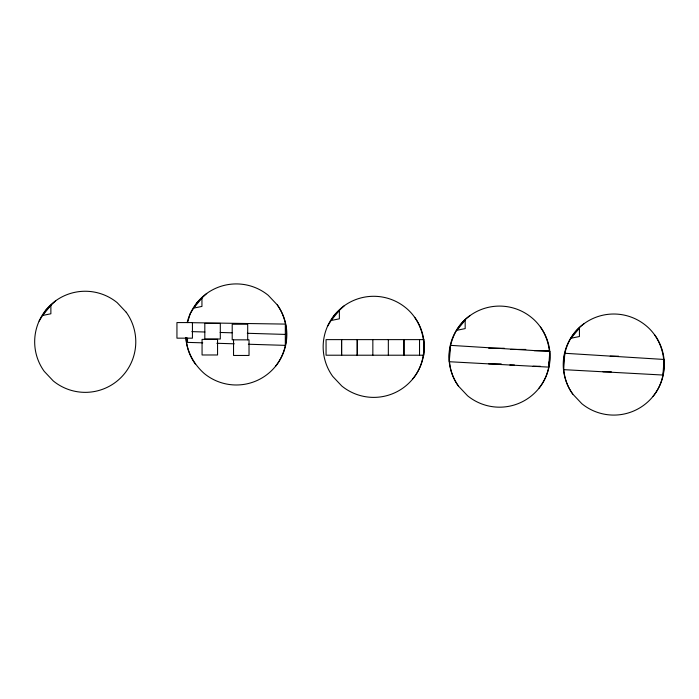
<?xml version="1.0" encoding="UTF-8"?>
<svg xmlns="http://www.w3.org/2000/svg" width="699" height="699" viewBox="0 0 699 699"><rect width="100%" height="100%" fill="white"/><g stroke="black" fill="none" stroke-linecap="round" stroke-linejoin="round"><path stroke-width="1.05" d="M186.074 337.521C186.694 351.483 193.938 364.45 204.344 373.598A50.529 50.529 0 0 0 277.285 304.904L268.233 295.301A50.529 50.529 0 0 0 187.218 322.379M187.524 322.623L190.198 313.72L197.135 302.501L206.738 293.458M39.135 321.077L46.073 309.849L55.675 300.806M275.441 366.398C289.465 349.011 290.242 323.095 277.285 304.904M327.63 326.118L334.559 314.899L344.161 305.856M412.864 378.797C430.095 357.949 426.722 324.659 405.665 307.691A50.529 50.529 0 0 0 332.724 376.394L341.767 385.997A50.529 50.529 0 0 0 414.708 317.302M538.676 388.574C555.906 367.726 552.533 334.445 531.467 317.477A50.529 50.529 0 0 0 458.527 386.171L467.579 395.783A50.529 50.529 0 0 0 540.519 327.08M652.927 396.499C670.158 375.651 666.785 342.361 645.719 325.402A50.529 50.529 0 0 0 572.778 394.096L581.83 403.699A50.529 50.529 0 0 0 654.771 335.004M469.973 315.633C447.937 331.309 442.581 364.336 458.527 386.171M584.224 323.558C562.188 339.233 556.832 372.261 572.778 394.096M488.706 348.268L504.311 348.268M510.882 349.413L525.788 349.439M534.132 350.671L548.601 350.671M610.183 356.184L618.563 356.193M488.706 363.864L501.209 363.864M509.851 365.009L514.429 365.035M533.101 366.267L540.344 366.267M602.957 371.781L611.337 371.789M191.875 322.693L285.323 324.091L285.323 345.367L248.372 344.24M191.875 331.623L204.912 332.008M220.124 332.462L232.077 332.82M247.289 333.283L286.407 334.454M202.736 342.842L187.524 342.379L187.524 338.028M216.865 343.279L234.252 343.812M548.593 362.108L548.601 366.267M419.531 339.618L419.531 355.214M404.039 339.618L404.039 355.214M403.83 339.618L403.83 355.214M388.338 339.618L388.338 355.214M372.847 339.618L372.847 355.214M357.355 339.618L357.355 355.214M357.145 339.618L357.145 355.214M341.654 339.618L341.654 355.214M341.549 339.618L341.549 355.214M247.699 339.819L247.699 324.231L232.208 324.231L232.208 339.819L249.027 339.863L249.027 355.459L233.536 355.459L233.536 339.863M195.292 363.996A50.529 50.529 0 0 1 185.847 337.53M549.798 351.536L548.68 367.115L449.247 361.724L450.593 345.358L549.798 351.536M664.05 359.452L662.932 375.04L563.499 369.64L564.844 353.283L664.05 359.452M50.878 305.332L42.604 315.459L50.878 313.772L50.878 305.332M201.941 297.984L193.667 308.11L201.941 306.424L201.941 297.984M339.364 310.373L331.09 320.509L339.364 318.814L339.364 310.373M465.176 320.159L456.901 330.286L465.176 328.6L465.176 320.159M579.427 328.076L571.153 338.211L579.427 336.516L579.427 328.076M192.435 322.571L176.943 322.571L176.943 338.167L192.435 338.167L192.435 322.571M220.307 323.41L204.816 323.41L204.816 339.006L220.307 339.006L220.307 323.41M217.555 339.382L202.063 339.382L202.063 354.978L217.555 354.978L217.555 339.382M423.795 339.618L326.057 339.618L326.057 355.214L423.795 355.214L423.795 339.618M126.222 312.252L117.17 302.65A50.529 50.529 0 0 0 44.229 371.352L53.281 380.955A50.529 50.529 0 0 0 126.222 312.252"/></g></svg>
